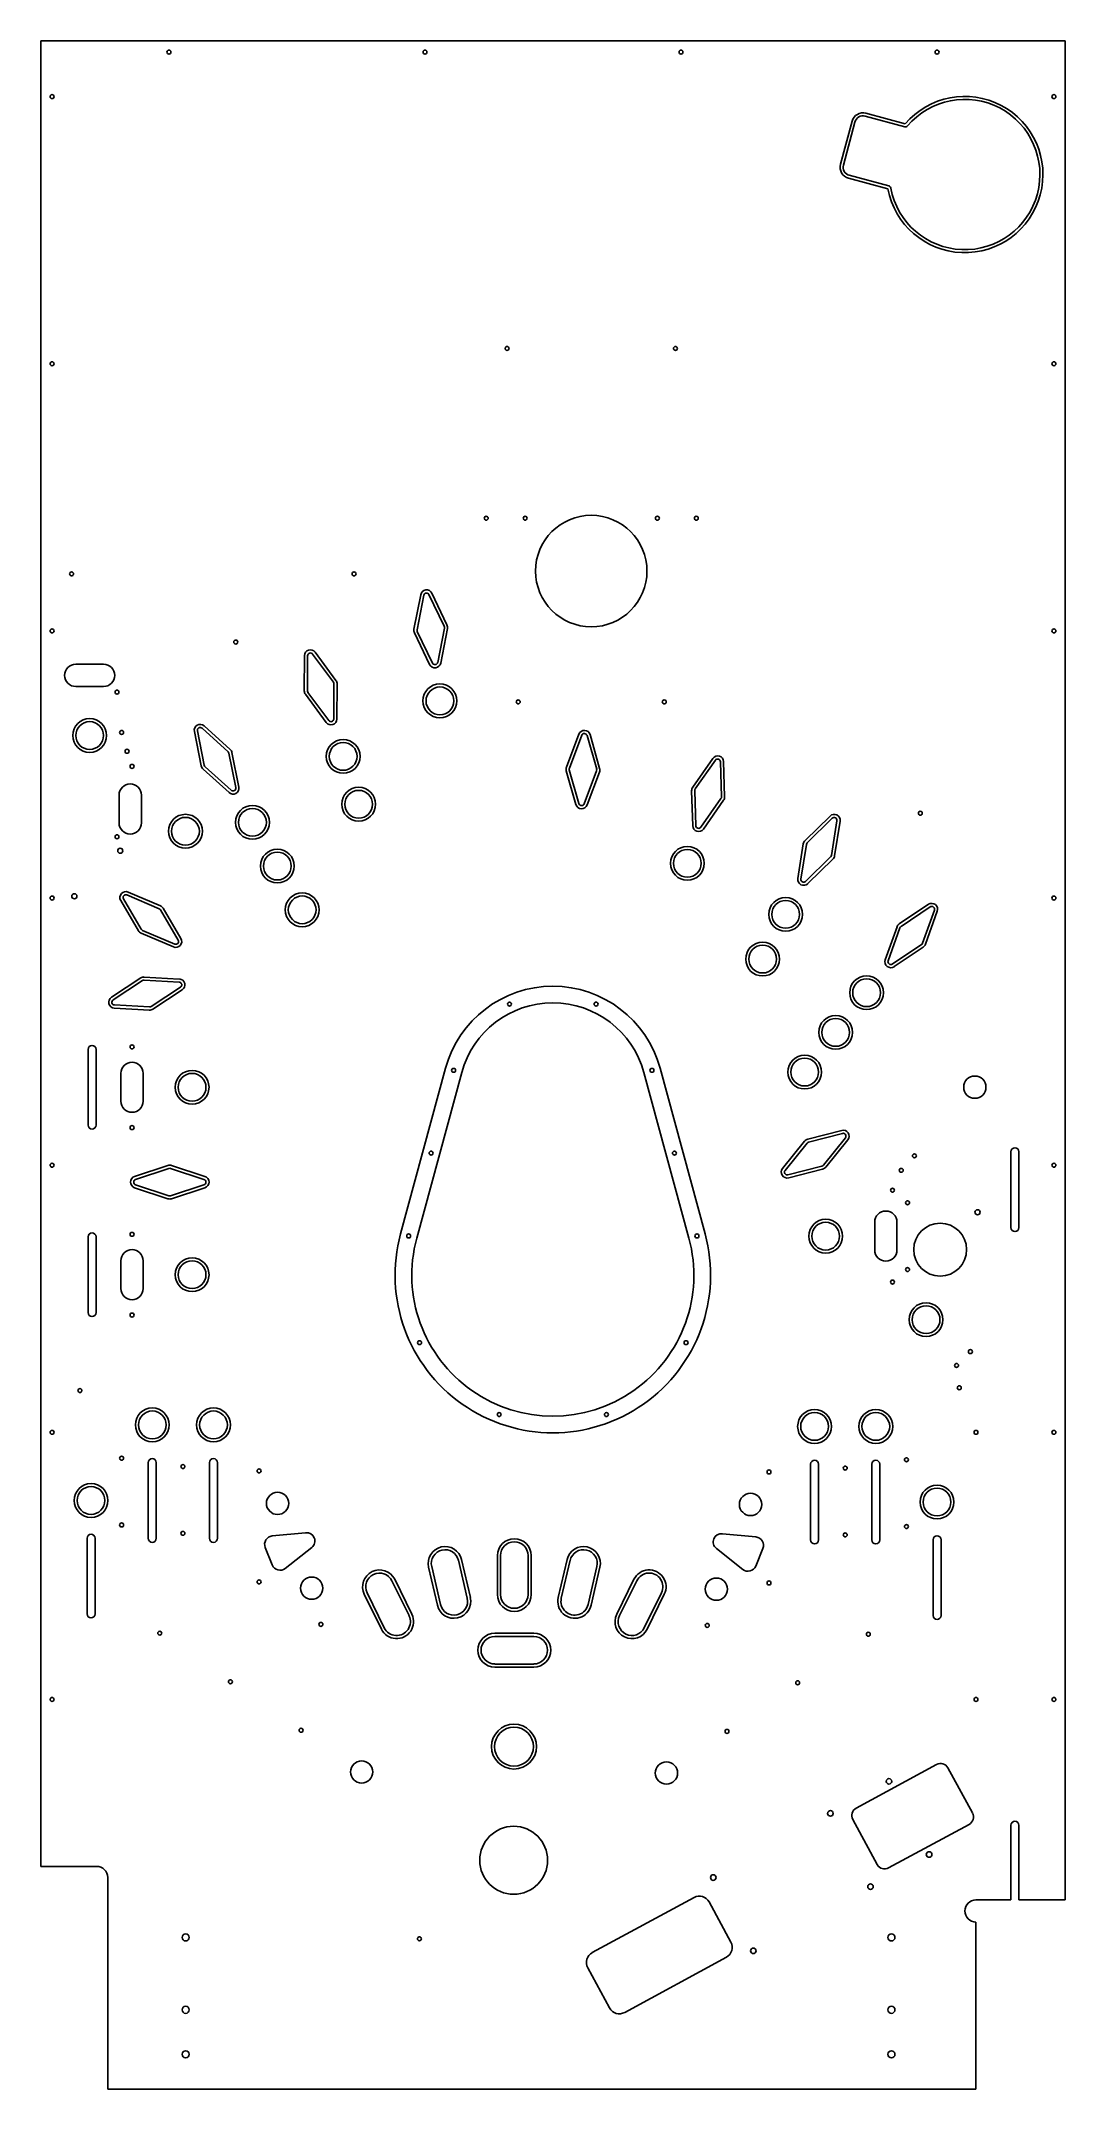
# Model space of a CAD drawing. Extents: x 0 to 23, y 0 to 46.
import ezdxf

# ---------------------------------------------------------------- set-up
doc = ezdxf.new("R2010")
doc.units = 0
doc.header["$LTSCALE"] = 5.77014
doc.header["$MEASUREMENT"] = 0
doc.layers.add('DF250', color=3, linetype='CONTINUOUS')
doc.layers.add('DF500', color=5, linetype='CONTINUOUS')

msp = doc.modelspace()

# ---------------------------------------------------------------- linework, layer by layer
at = {"layer": 'DF250', "color": 3, "linetype": 'CONTINUOUS'}
for p, q in [((17.958, 43.23), (18.216, 44.196)), ((18.529, 44.376), (19.413, 44.139)), ((19.022, 42.681), (18.138, 42.918)), ((8.778, 33.595), (9.118, 32.884)), ((8.378, 32.79), (8.528, 33.563)), ((8.729, 31.997), (8.388, 32.707)), ((9.129, 32.802), (8.978, 32.028)), ((6.158, 32.272), (6.625, 31.637)), ((5.915, 31.406), (5.919, 32.194)), ((6.407, 30.692), (5.941, 31.327)), ((6.651, 31.558), (6.647, 30.77)), ((3.6, 29.719), (3.445, 30.492)), ((3.664, 30.616), (4.249, 30.088)), ((12.08, 30.43), (11.802, 29.693)), ((12.548, 29.662), (12.332, 30.42)), ((4.29, 30.016), (4.444, 29.243)), ((4.225, 29.119), (3.641, 29.647)), ((11.798, 29.61), (12.015, 28.852)), ((12.266, 28.842), (12.544, 29.579)), ((15.089, 29.885), (14.638, 29.239)), ((15.354, 29.026), (15.33, 29.813)), ((14.614, 29.159), (14.638, 28.372)), ((14.879, 28.3), (15.33, 28.946)), ((17.723, 28.592), (17.16, 28.04)), ((17.823, 27.698), (17.946, 28.477)), ((17.122, 27.966), (16.999, 27.188)), ((17.223, 27.073), (17.785, 27.624)), ((1.791, 26.694), (2.189, 26.014)), ((2.682, 26.575), (1.957, 26.883)), ((3.143, 25.84), (2.744, 26.52)), ((19.932, 26.609), (19.277, 26.171)), ((19.866, 25.712), (20.131, 26.454)), ((2.251, 25.959), (2.976, 25.651)), ((19.226, 26.105), (18.961, 25.363)), ((19.159, 25.209), (19.814, 25.646)), ((2.24, 24.955), (1.582, 24.522)), ((3.107, 24.931), (2.321, 24.976)), ((2.514, 24.255), (3.173, 24.688)), ((1.647, 24.279), (2.434, 24.234)), ((8.077, 19.209), (9.088, 22.929)), ((13.904, 22.929), (14.914, 19.209)), ((17.152, 21.29), (16.657, 20.677)), ((17.985, 21.532), (17.222, 21.335)), ((17.626, 20.707), (18.121, 21.32)), ((2.851, 20.743), (2.103, 20.496)), ((3.683, 20.496), (2.934, 20.743)), ((2.103, 20.244), (2.851, 19.997)), ((2.934, 19.997), (3.683, 20.244)), ((16.793, 20.466), (17.556, 20.662)), ((10.251, 11.106), (10.251, 11.981)), ((11.011, 11.981), (11.011, 11.106)), ((8.903, 10.867), (8.706, 11.72)), ((9.447, 11.891), (9.644, 11.038)), ((11.815, 11.891), (11.618, 11.038)), ((12.358, 10.867), (12.555, 11.72)), ((7.647, 10.328), (7.262, 11.114)), ((7.944, 11.449), (8.329, 10.663)), ((13.317, 11.449), (12.932, 10.663)), ((13.614, 10.328), (14, 11.114)), ((10.193, 10.236), (11.068, 10.236)), ((11.068, 9.476), (10.193, 9.476))]:
    msp.add_line(p, q, dxfattribs=at)
for centre, radius in [((8.96, 31.178), 0.38), ((1.094, 30.4), 0.38), ((6.787, 29.931), 0.38), ((7.136, 28.857), 0.38), ((3.245, 28.25), 0.38), ((4.75, 28.45), 0.38), ((5.309, 27.468), 0.38), ((14.518, 27.53), 0.38), ((5.867, 26.485), 0.38), ((16.725, 26.383), 0.38), ((16.208, 25.379), 0.38), ((18.543, 24.623), 0.38), ((17.848, 23.732), 0.38), ((17.153, 22.841), 0.38), ((3.394, 22.5), 0.38), ((17.625, 19.156), 0.38), ((3.394, 18.29), 0.38), ((19.879, 17.28), 0.38), ((2.5, 14.917), 0.38), ((3.875, 14.917), 0.38), ((17.375, 14.882), 0.38), ((18.75, 14.882), 0.38), ((1.125, 13.219), 0.38), ((20.125, 13.184), 0.38), ((10.624, 7.691), 0.505)]:
    msp.add_circle(centre, radius, dxfattribs=at)
for centre, radius, start, end in [((20.748, 43), 1.755, -169.5198, 139.5198), ((18.463, 44.13), 0.255, 75, 165), ((18.204, 43.164), 0.255, 165, -105), ((8.659, 33.538), 0.133, 25.5903, 168.9748), ((8.508, 32.764), 0.133, 168.975, -154.4099), ((8.999, 32.827), 0.133, -11.025, 25.5901), ((6.052, 32.193), 0.133, 36.314, 179.6985), ((8.848, 32.054), 0.133, -154.4096, -11.0252), ((6.048, 31.405), 0.133, 179.6987, -143.6862), ((6.518, 31.558), 0.133, -0.3013, 36.3138), ((3.575, 30.518), 0.133, 47.9245, -168.691), ((6.514, 30.771), 0.133, -143.6859, -0.3015), ((12.204, 30.383), 0.133, 15.9156, 159.3002), ((4.16, 29.99), 0.133, 11.3092, 47.9243), ((15.198, 29.809), 0.133, 1.7173, 145.1019), ((3.729, 29.745), 0.133, -168.6908, -132.0757), ((11.926, 29.646), 0.133, 159.3004, -164.0845), ((12.42, 29.626), 0.133, -20.6996, 15.9155), ((4.314, 29.217), 0.133, -132.0755, 11.3089), ((14.747, 29.163), 0.133, 145.102, -178.2829), ((15.221, 29.022), 0.133, -34.898, 1.7171), ((12.142, 28.889), 0.133, -164.0843, -20.6999), ((17.815, 28.497), 0.133, -8.9635, 134.421), ((14.77, 28.376), 0.133, -178.2826, -34.8982), ((17.253, 27.946), 0.133, 134.4212, 171.0363), ((17.693, 27.719), 0.133, -45.5788, -8.9637), ((17.13, 27.167), 0.133, 171.0366, -45.5791), ((1.905, 26.761), 0.133, 66.971, -149.6444), ((2.63, 26.453), 0.133, 30.3557, 66.9709), ((20.006, 26.498), 0.133, -19.6507, 123.7338), ((2.303, 26.081), 0.133, -149.6443, -113.0291), ((3.028, 25.773), 0.133, -113.0289, 30.3555), ((19.35, 26.061), 0.133, 123.734, 160.3491), ((19.086, 25.319), 0.133, 160.3494, -56.2663), ((19.741, 25.756), 0.133, -56.266, -19.6509), ((2.313, 24.844), 0.133, 86.6924, 123.3076), ((3.1, 24.799), 0.133, -56.6922, 86.6922), ((1.655, 24.411), 0.133, 123.3077, -93.3077), ((11.496, 22.275), 2.495, 15.1959, 164.8041), ((2.441, 24.366), 0.133, -93.3076, -56.6924), ((17.255, 21.207), 0.133, 104.4415, 141.0566), ((18.018, 21.403), 0.133, -38.9431, 104.4412), ((2.893, 20.618), 0.133, 71.6924, 108.3076), ((17.523, 20.791), 0.133, -75.5585, -38.9434), ((2.145, 20.37), 0.133, 108.3077, -108.3077), ((3.641, 20.37), 0.133, -71.6922, 71.6922), ((16.76, 20.594), 0.133, 141.0568, -75.5587), ((2.893, 20.123), 0.133, -108.3076, -71.6924), ((11.496, 18.281), 3.542, 164.8041, 15.1959), ((9.076, 11.805), 0.38, 13.0111, -166.9889), ((10.631, 11.981), 0.38, 0, 180), ((12.185, 11.805), 0.38, -13.0111, 166.9889), ((7.603, 11.281), 0.38, 26.1368, -153.8632), ((13.659, 11.281), 0.38, -26.1368, 153.8632), ((10.631, 11.106), 0.38, 180, 0), ((7.988, 10.496), 0.38, -153.8632, 26.1368), ((9.273, 10.953), 0.38, -166.9889, 13.0111), ((11.988, 10.953), 0.38, 166.9889, -13.0111), ((13.273, 10.496), 0.38, 153.8632, -26.1368), ((10.193, 9.856), 0.38, 90, -90), ((11.068, 9.856), 0.38, -90, 90)]:
    msp.add_arc(centre, radius, start, end, dxfattribs=at)
at = {"layer": 'DF500', "color": 5, "linetype": 'CONTINUOUS'}
for p, q in [((0, 46), (23, 46)), ((0, 46), (0, 5)), ((23, 46), (23, 4.25)), ((23, 4.25), (23, 46)), ((18.023, 43.213), (18.282, 44.179)), ((18.511, 44.311), (19.399, 44.073)), ((19.043, 42.745), (18.155, 42.983)), ((0, 40.75), (0, 7.25)), ((8.447, 32.776), (8.597, 33.55)), ((8.715, 33.565), (9.055, 32.854)), ((8.792, 32.027), (8.452, 32.737)), ((9.06, 32.815), (8.91, 32.042)), ((6.102, 32.23), (6.569, 31.595)), ((0.782, 32), (1.407, 32)), ((5.985, 31.406), (5.989, 32.194)), ((1.407, 31.5), (0.782, 31.5)), ((6.464, 30.734), (5.997, 31.368)), ((6.581, 31.558), (6.577, 30.77)), ((3.668, 29.733), (3.514, 30.506)), ((3.617, 30.564), (4.202, 30.036)), ((12.146, 30.405), (11.867, 29.668)), ((12.481, 29.643), (12.264, 30.4)), ((4.221, 30.002), (4.376, 29.229)), ((4.272, 29.171), (3.688, 29.699)), ((11.866, 29.629), (12.082, 28.871)), ((12.2, 28.866), (12.479, 29.604)), ((15.146, 29.845), (14.695, 29.199)), ((15.284, 29.024), (15.26, 29.811)), ((1.755, 28.437), (1.755, 29.062)), ((2.255, 29.062), (2.255, 28.437)), ((14.684, 29.161), (14.708, 28.374)), ((14.822, 28.34), (15.272, 28.986)), ((17.772, 28.542), (17.209, 27.99)), ((17.754, 27.709), (17.877, 28.487)), ((17.191, 27.955), (17.068, 27.177)), ((17.174, 27.123), (17.736, 27.674)), ((1.851, 26.73), (2.249, 26.05)), ((2.655, 26.51), (1.929, 26.819)), ((3.082, 25.805), (2.684, 26.484)), ((19.971, 26.55), (19.316, 26.113)), ((19.8, 25.735), (20.065, 26.477)), ((2.279, 26.024), (3.004, 25.715)), ((19.292, 26.082), (19.027, 25.34)), ((19.12, 25.267), (19.775, 25.704)), ((2.279, 24.896), (1.62, 24.464)), ((3.103, 24.861), (2.317, 24.907)), ((2.476, 24.314), (3.134, 24.746)), ((1.651, 24.349), (2.438, 24.304)), ((1.057, 21.65), (1.057, 23.35)), ((1.237, 23.35), (1.237, 21.65)), ((1.795, 22.188), (1.795, 22.813)), ((2.295, 22.813), (2.295, 22.188)), ((8.439, 19.111), (9.449, 22.831)), ((13.542, 22.831), (14.552, 19.111)), ((17.207, 21.246), (16.711, 20.633)), ((18.003, 21.464), (17.24, 21.267)), ((17.572, 20.751), (18.067, 21.364)), ((16.775, 20.533), (17.538, 20.73)), ((21.785, 19.35), (21.785, 21.05)), ((21.965, 21.05), (21.965, 19.35)), ((2.873, 20.677), (2.125, 20.429)), ((2.125, 20.311), (2.873, 20.063)), ((3.661, 20.429), (2.912, 20.677)), ((2.912, 20.063), (3.661, 20.311)), ((18.725, 19.469), (18.725, 18.844)), ((19.225, 18.844), (19.225, 19.469)), ((1.057, 17.44), (1.057, 19.14)), ((1.237, 19.14), (1.237, 17.44)), ((1.795, 17.978), (1.795, 18.603)), ((2.295, 18.603), (2.295, 17.978)), ((2.41, 14.069), (2.41, 12.369)), ((2.59, 12.369), (2.59, 14.069)), ((3.785, 14.069), (3.785, 12.369)), ((3.965, 12.369), (3.965, 14.069)), ((17.285, 12.334), (17.285, 14.034)), ((17.465, 14.034), (17.465, 12.334)), ((18.66, 12.334), (18.66, 14.034)), ((18.84, 14.034), (18.84, 12.334)), ((5.945, 12.496), (5.193, 12.422)), ((15.305, 12.472), (16.057, 12.399)), ((1.035, 12.37), (1.035, 10.67)), ((1.215, 10.67), (1.215, 12.37)), ((5.037, 12.165), (5.196, 11.771)), ((5.486, 11.694), (6.08, 12.162)), ((10.321, 11.106), (10.321, 11.981)), ((10.94, 11.981), (10.94, 11.106)), ((15.764, 11.67), (15.17, 12.139)), ((16.213, 12.142), (16.054, 11.747)), ((20.035, 10.636), (20.035, 12.336)), ((20.215, 12.336), (20.215, 10.636)), ((8.972, 10.883), (8.775, 11.736)), ((9.378, 11.875), (9.575, 11.022)), ((11.883, 11.875), (11.686, 11.022)), ((12.289, 10.883), (12.486, 11.736)), ((7.71, 10.359), (7.325, 11.145)), ((7.881, 11.418), (8.266, 10.632)), ((13.381, 11.418), (12.995, 10.632)), ((13.551, 10.359), (13.936, 11.145)), ((10.193, 10.165), (11.068, 10.165)), ((11.068, 9.546), (10.193, 9.546)), ((20.115, 7.289), (18.308, 6.309)), ((20.919, 6.2), (20.369, 7.214)), ((18.233, 6.055), (18.783, 5.04)), ((19.038, 4.965), (20.844, 5.945)), ((21.785, 4.25), (21.785, 5.925)), ((21.965, 5.925), (21.965, 4.25)), ((1.25, 5), (0, 5)), ((1.5, 0), (1.5, 4.75)), ((14.667, 4.302), (12.382, 3.063)), ((15.496, 3.299), (15.006, 4.202)), ((21, 4.25), (21.785, 4.25)), ((21.965, 4.25), (23, 4.25)), ((21, 3.75), (21, 0)), ((13.111, 1.72), (15.395, 2.96)), ((12.282, 2.724), (12.772, 1.821)), ((1.5, 0), (21, 0))]:
    msp.add_line(p, q, dxfattribs=at)
for centre, radius in [((2.875, 45.75), 0.0445), ((8.625, 45.75), 0.0445), ((14.375, 45.75), 0.0445), ((20.125, 45.75), 0.0445), ((0.25, 44.75), 0.0445), ((22.75, 44.75), 0.0445), ((10.469, 39.094), 0.0445), ((14.25, 39.094), 0.0445), ((0.25, 38.75), 0.0445), ((22.75, 38.75), 0.0445), ((10, 35.281), 0.0445), ((10.875, 35.281), 0.0445), ((12.359, 34.094), 1.252), ((13.844, 35.281), 0.0445), ((14.719, 35.281), 0.0445), ((0.688, 34.031), 0.0445), ((7.031, 34.031), 0.0445), ((0.25, 32.75), 0.0445), ((22.75, 32.75), 0.0445), ((4.375, 32.5), 0.0445), ((1.708, 31.375), 0.0445), ((8.96, 31.178), 0.312), ((10.719, 31.156), 0.0445), ((14, 31.156), 0.0445), ((1.094, 30.4), 0.312), ((1.812, 30.469), 0.0445), ((1.933, 30.046), 0.0445), ((6.787, 29.931), 0.312), ((2.045, 29.707), 0.0445), ((7.136, 28.857), 0.312), ((3.245, 28.25), 0.312), ((4.75, 28.45), 0.312), ((19.75, 28.656), 0.0445), ((1.708, 28.125), 0.0445), ((1.781, 27.812), 0.0575), ((5.309, 27.468), 0.312), ((14.518, 27.53), 0.312), ((0.25, 26.75), 0.0445), ((0.75, 26.79), 0.0575), ((5.867, 26.485), 0.312), ((16.725, 26.383), 0.312), ((22.75, 26.75), 0.0445), ((16.208, 25.379), 0.312), ((18.543, 24.623), 0.312), ((10.523, 24.368), 0.0445), ((12.468, 24.368), 0.0445), ((17.848, 23.732), 0.312), ((2.045, 23.406), 0.0445), ((17.153, 22.841), 0.312), ((3.394, 22.5), 0.312), ((9.268, 22.88), 0.0445), ((13.723, 22.88), 0.0445), ((20.974, 22.502), 0.25), ((2.045, 21.594), 0.0445), ((0.25, 20.75), 0.0445), ((8.763, 21.02), 0.0445), ((14.228, 21.02), 0.0445), ((19.617, 20.96), 0.0445), ((22.75, 20.75), 0.0445), ((19.321, 20.634), 0.0445), ((19.125, 20.188), 0.0445), ((19.462, 19.906), 0.0445), ((17.625, 19.156), 0.312), ((20.195, 18.853), 0.594), ((21.035, 19.693), 0.0575), ((2.045, 19.197), 0.0445), ((8.258, 19.16), 0.0445), ((14.733, 19.16), 0.0445), ((3.394, 18.29), 0.312), ((19.462, 18.406), 0.0445), ((19.125, 18.125), 0.0445), ((19.879, 17.28), 0.312), ((2.045, 17.384), 0.0445), ((8.503, 16.764), 0.0445), ((14.488, 16.764), 0.0445), ((20.874, 16.562), 0.0445), ((20.563, 16.251), 0.0445), ((0.875, 15.688), 0.0445), ((20.625, 15.75), 0.0445), ((2.5, 14.917), 0.312), ((3.875, 14.917), 0.312), ((10.291, 15.15), 0.0445), ((12.7, 15.15), 0.0445), ((17.375, 14.882), 0.312), ((18.75, 14.882), 0.312), ((0.25, 14.75), 0.0445), ((21, 14.75), 0.0445), ((22.75, 14.75), 0.0445), ((1.812, 14.169), 0.0445), ((3.188, 13.981), 0.0445), ((4.899, 13.883), 0.0445), ((16.351, 13.86), 0.0445), ((18.063, 13.947), 0.0445), ((19.438, 14.134), 0.0445), ((1.125, 13.219), 0.312), ((5.314, 13.153), 0.25), ((15.937, 13.13), 0.25), ((20.125, 13.184), 0.312), ((1.812, 12.669), 0.0445), ((3.188, 12.481), 0.0445), ((18.063, 12.447), 0.0445), ((19.438, 12.634), 0.0445), ((4.899, 11.39), 0.0445), ((6.08, 11.25), 0.25), ((15.17, 11.227), 0.25), ((16.351, 11.367), 0.0445), ((2.668, 10.239), 0.0445), ((6.287, 10.436), 0.0445), ((14.964, 10.413), 0.0445), ((18.582, 10.216), 0.0445), ((0.25, 8.75), 0.0445), ((4.255, 9.148), 0.0445), ((16.995, 9.125), 0.0445), ((21, 8.75), 0.0445), ((22.75, 8.75), 0.0445), ((5.842, 8.057), 0.0445), ((10.624, 7.691), 0.438), ((15.408, 8.033), 0.0445), ((7.202, 7.122), 0.25), ((14.048, 7.098), 0.25), ((19.046, 6.911), 0.0625), ((17.731, 6.191), 0.0625), ((10.617, 5.138), 0.763), ((19.947, 5.267), 0.0625), ((15.099, 4.75), 0.0625), ((18.631, 4.546), 0.0625), ((3.25, 3.405), 0.08), ((8.5, 3.375), 0.0445), ((19.1, 3.405), 0.08), ((16, 3.105), 0.0625), ((3.25, 1.78), 0.08), ((19.1, 1.78), 0.08), ((3.25, 0.78), 0.08), ((19.1, 0.78), 0.08)]:
    msp.add_circle(centre, radius, dxfattribs=at)
for centre, radius, start, end in [((20.748, 43), 1.688, -169.6231, 139.6231), ((18.463, 44.13), 0.188, 75, 165), ((19.415, 44.134), 0.0625, -105, -40.3769), ((18.204, 43.164), 0.188, 165, -105), ((19.027, 42.685), 0.0625, 10.3769, 75), ((8.659, 33.538), 0.0625, 25.5903, 168.9748), ((8.508, 32.764), 0.0625, 168.975, -154.4099), ((8.999, 32.827), 0.0625, -11.025, 25.5901), ((6.052, 32.193), 0.0625, 36.314, 179.6985), ((0.782, 31.75), 0.25, 90, -90), ((1.407, 31.75), 0.25, -90, 90), ((8.848, 32.054), 0.0625, -154.4096, -11.0253), ((6.048, 31.405), 0.0625, 179.6987, -143.6862), ((6.518, 31.558), 0.0625, -0.3013, 36.3138), ((3.575, 30.518), 0.0625, 47.9245, -168.691), ((6.514, 30.771), 0.0625, -143.6859, -0.3016), ((12.204, 30.383), 0.0625, 15.9157, 159.3002), ((4.16, 29.99), 0.0625, 11.3092, 47.9243), ((3.729, 29.745), 0.0625, -168.6908, -132.0757), ((11.926, 29.646), 0.0625, 159.3004, -164.0845), ((12.42, 29.626), 0.0625, -20.6996, 15.9155), ((15.198, 29.809), 0.0625, 1.7173, 145.1019), ((2.005, 29.062), 0.25, 0, -180), ((4.314, 29.217), 0.0625, -132.0755, 11.3089), ((14.747, 29.163), 0.0625, 145.102, -178.2829), ((15.221, 29.022), 0.0625, -34.898, 1.7171), ((12.142, 28.889), 0.0625, -164.0843, -20.6999), ((17.815, 28.497), 0.0625, -8.9635, 134.421), ((2.005, 28.437), 0.25, 180, 0), ((14.77, 28.376), 0.0625, -178.2826, -34.8982), ((17.253, 27.946), 0.0625, 134.4212, 171.0363), ((17.693, 27.719), 0.0625, -45.5788, -8.9637), ((17.13, 27.167), 0.0625, 171.0366, -45.5791), ((1.905, 26.761), 0.0625, 66.971, -149.6444), ((2.63, 26.453), 0.0625, 30.3557, 66.9709), ((20.006, 26.498), 0.0625, -19.6507, 123.7338), ((2.303, 26.081), 0.0625, -149.6443, -113.0291), ((3.028, 25.773), 0.0625, -113.0289, 30.3555), ((19.35, 26.061), 0.0625, 123.734, 160.3491), ((19.086, 25.319), 0.0625, 160.3494, -56.2663), ((19.741, 25.756), 0.0625, -56.266, -19.6509), ((2.313, 24.844), 0.0625, 86.6924, 123.3076), ((3.1, 24.799), 0.0625, -56.6922, 86.6922), ((1.655, 24.411), 0.0625, 123.3077, -93.3077), ((11.496, 22.275), 2.12, 15.1959, 164.8041), ((2.441, 24.366), 0.0625, -93.3076, -56.6924), ((1.147, 23.35), 0.09, 0, 180), ((2.045, 22.813), 0.25, 0, -180), ((2.045, 22.188), 0.25, 180, 0), ((1.147, 21.65), 0.09, 180, 0), ((17.255, 21.207), 0.0625, 104.4415, 141.0566), ((18.018, 21.403), 0.0625, -38.9431, 104.4412), ((17.523, 20.791), 0.0625, -75.5585, -38.9434), ((21.875, 21.05), 0.09, 0, 180), ((2.145, 20.37), 0.0625, 108.3077, -108.3077), ((2.893, 20.618), 0.0625, 71.6924, 108.3076), ((3.641, 20.37), 0.0625, -71.6922, 71.6922), ((16.76, 20.594), 0.0625, 141.0568, -75.5587), ((2.893, 20.123), 0.0625, -108.3076, -71.6924), ((18.975, 19.469), 0.25, 0, 180), ((21.875, 19.35), 0.09, 180, 0), ((1.147, 19.14), 0.09, 0, 180), ((11.496, 18.281), 3.167, 164.8041, 15.1959), ((2.045, 18.603), 0.25, 0, 180), ((18.975, 18.844), 0.25, 180, 0), ((2.045, 17.978), 0.25, 180, 0), ((1.147, 17.44), 0.09, 180, 0), ((2.5, 14.069), 0.09, 0, -180), ((3.875, 14.069), 0.09, 0, 180), ((17.375, 14.034), 0.09, 0, 180), ((18.75, 14.034), 0.09, 0, 180), ((1.125, 12.37), 0.09, 0, 180), ((5.211, 12.235), 0.188, 95.5935, -158.0705), ((5.964, 12.309), 0.188, -51.7345, 95.5935), ((15.287, 12.286), 0.188, 84.4065, -128.2655), ((20.125, 12.336), 0.09, 0, 180), ((2.5, 12.369), 0.09, 180, 0), ((3.875, 12.369), 0.09, 180, 0), ((9.076, 11.805), 0.309, 13.0111, -166.9889), ((10.631, 11.981), 0.309, 0, 180), ((12.185, 11.805), 0.309, -13.0111, 166.9889), ((16.039, 12.212), 0.188, -21.9295, 84.4065), ((17.375, 12.334), 0.09, 180, 0), ((18.75, 12.334), 0.09, 180, 0), ((5.37, 11.841), 0.188, -158.0705, -51.7345), ((7.603, 11.281), 0.309, 26.1368, -153.8632), ((13.659, 11.281), 0.309, -26.1368, 153.8632), ((15.88, 11.817), 0.188, -128.2655, -21.9295), ((10.631, 11.106), 0.309, 180, 0), ((1.125, 10.67), 0.09, 180, 0), ((7.988, 10.496), 0.309, -153.8632, 26.1368), ((9.273, 10.953), 0.309, -166.9889, 13.0111), ((11.988, 10.953), 0.309, 166.9889, -13.0111), ((13.273, 10.496), 0.309, 153.8632, -26.1368), ((20.125, 10.636), 0.09, 180, 0), ((10.193, 9.856), 0.309, 90, -90), ((11.068, 9.856), 0.309, -90, 90), ((20.204, 7.124), 0.188, 28.4849, 118.4849), ((18.398, 6.144), 0.188, 118.4849, -151.5151), ((20.755, 6.11), 0.188, -61.5151, 28.4849), ((21.875, 5.925), 0.09, 0, 180), ((1.25, 4.75), 0.25, 0, 90), ((18.948, 5.13), 0.188, -151.5151, -61.5151), ((14.786, 4.083), 0.25, 28.4849, 118.4849), ((21, 4), 0.25, 90, -90), ((15.276, 3.18), 0.25, -61.5151, 28.4849), ((12.502, 2.843), 0.25, 118.4849, -151.5151), ((12.991, 1.94), 0.25, -151.5151, -61.5151)]:
    msp.add_arc(centre, radius, start, end, dxfattribs=at)

doc.saveas('drawing.dxf')
